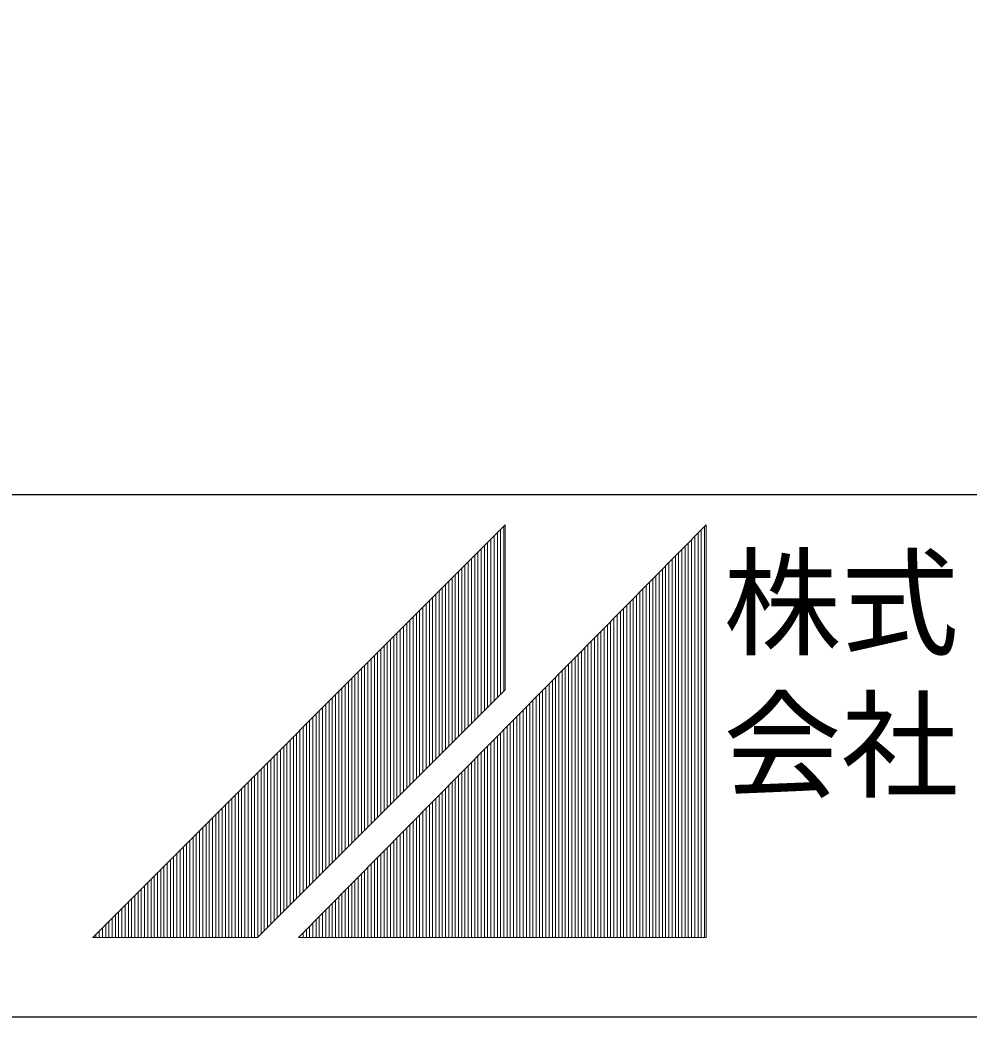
# Model space of a CAD drawing. Units: millimetres on the paper. Extents: x -208 to 189, y -167 to 139.
# Drawn here: x -96.75 to -64.49, y -139.58 to -105.7 of the extents above; entities that cross this region are included whole.
import ezdxf
from ezdxf.enums import TextEntityAlignment as Align

# ---------------------------------------------------------------- set-up
doc = ezdxf.new("R2010")
doc.units = ezdxf.units.MM
doc.layers.add('F-F', color=5, linetype='Continuous', lineweight=18)
doc.styles.add('ＭＳ ゴシック', font='')
doc.styles.get('ＭＳ ゴシック').set_extended_font_data('MS Gothic')

msp = doc.modelspace()

# ---------------------------------------------------------------- linework, layer by layer
at = {"layer": 'F-F', "color": 7}
for p, q in [((-208.437, -121.821), (189.163, -121.821)), ((-208.437, -121.831), (189.163, -121.831)), ((-9.637, -139.571), (-208.437, -139.571))]:
    msp.add_line(p, q, dxfattribs=at)
at = {"layer": 'F-F'}
for p, q in [((-80.306, -128.5), (-80.306, -122.901)), ((-80.263, -122.859), (-80.263, -128.458)), ((-73.486, -136.873), (-73.486, -122.911)), ((-73.434, -136.873), (-73.434, -122.859)), ((-80.746, -128.94), (-80.746, -123.341)), ((-80.636, -128.83), (-80.636, -123.231)), ((-80.526, -128.72), (-80.526, -123.121)), ((-80.416, -128.61), (-80.416, -123.011)), ((-73.816, -136.873), (-73.816, -123.245)), ((-73.706, -136.873), (-73.706, -123.133)), ((-73.596, -136.873), (-73.596, -123.022)), ((-81.076, -129.27), (-81.076, -123.671)), ((-80.966, -129.16), (-80.966, -123.561)), ((-80.856, -129.05), (-80.856, -123.451)), ((-74.146, -136.873), (-74.146, -123.579)), ((-74.036, -136.873), (-74.036, -123.467)), ((-73.926, -136.873), (-73.926, -123.356)), ((-81.406, -129.6), (-81.406, -124.001)), ((-81.296, -129.49), (-81.296, -123.891)), ((-81.186, -129.38), (-81.186, -123.781)), ((-74.476, -136.873), (-74.476, -123.912)), ((-74.366, -136.873), (-74.366, -123.801)), ((-74.256, -136.873), (-74.256, -123.69)), ((-81.736, -129.93), (-81.736, -124.331)), ((-81.626, -129.82), (-81.626, -124.221)), ((-81.516, -129.71), (-81.516, -124.111)), ((-74.916, -136.873), (-74.916, -124.358)), ((-74.806, -136.873), (-74.806, -124.246)), ((-74.696, -136.873), (-74.696, -124.135)), ((-74.586, -136.873), (-74.586, -124.024)), ((-82.066, -130.26), (-82.066, -124.661)), ((-81.956, -130.15), (-81.956, -124.551)), ((-81.846, -130.04), (-81.846, -124.441)), ((-75.246, -136.873), (-75.246, -124.691)), ((-75.136, -136.873), (-75.136, -124.58)), ((-75.026, -136.873), (-75.026, -124.469)), ((-82.396, -130.59), (-82.396, -124.991)), ((-82.286, -130.48), (-82.286, -124.881)), ((-82.176, -130.37), (-82.176, -124.771)), ((-75.576, -136.873), (-75.576, -125.025)), ((-75.466, -136.873), (-75.466, -124.914)), ((-75.356, -136.873), (-75.356, -124.803)), ((-82.726, -130.92), (-82.726, -125.321)), ((-82.616, -130.81), (-82.616, -125.211)), ((-82.506, -130.7), (-82.506, -125.101)), ((-75.906, -136.873), (-75.906, -125.359)), ((-75.796, -136.873), (-75.796, -125.248)), ((-75.686, -136.873), (-75.686, -125.137)), ((-83.056, -131.25), (-83.056, -125.651)), ((-82.946, -131.14), (-82.946, -125.541)), ((-82.836, -131.03), (-82.836, -125.431)), ((-76.236, -136.873), (-76.236, -125.693)), ((-76.126, -136.873), (-76.126, -125.582)), ((-76.016, -136.873), (-76.016, -125.47)), ((-83.386, -131.58), (-83.386, -125.981)), ((-83.276, -131.47), (-83.276, -125.871)), ((-83.166, -131.36), (-83.166, -125.761)), ((-76.566, -136.873), (-76.566, -126.027)), ((-76.456, -136.873), (-76.456, -125.915)), ((-76.346, -136.873), (-76.346, -125.804)), ((-83.716, -131.91), (-83.716, -126.311)), ((-83.606, -131.8), (-83.606, -126.201)), ((-83.496, -131.69), (-83.496, -126.091)), ((-76.896, -136.873), (-76.896, -126.361)), ((-76.786, -136.873), (-76.786, -126.249)), ((-76.676, -136.873), (-76.676, -126.138)), ((-84.046, -132.24), (-84.046, -126.641)), ((-83.936, -132.13), (-83.936, -126.531)), ((-83.826, -132.02), (-83.826, -126.421)), ((-77.226, -136.873), (-77.226, -126.694)), ((-77.116, -136.873), (-77.116, -126.583)), ((-77.006, -136.873), (-77.006, -126.472)), ((-84.376, -132.57), (-84.376, -126.971)), ((-84.266, -132.46), (-84.266, -126.861)), ((-84.156, -132.35), (-84.156, -126.751)), ((-77.556, -136.873), (-77.556, -127.028)), ((-77.446, -136.873), (-77.446, -126.917)), ((-77.336, -136.873), (-77.336, -126.806)), ((-84.706, -132.9), (-84.706, -127.301)), ((-84.596, -132.79), (-84.596, -127.191)), ((-84.486, -132.68), (-84.486, -127.081)), ((-77.886, -136.873), (-77.886, -127.362)), ((-77.776, -136.873), (-77.776, -127.251)), ((-77.666, -136.873), (-77.666, -127.14)), ((-85.146, -133.34), (-85.146, -127.741)), ((-85.036, -133.23), (-85.036, -127.631)), ((-84.926, -133.12), (-84.926, -127.521)), ((-84.816, -133.01), (-84.816, -127.411)), ((-78.216, -136.873), (-78.216, -127.696)), ((-78.106, -136.873), (-78.106, -127.585)), ((-77.996, -136.873), (-77.996, -127.473)), ((-85.476, -133.67), (-85.476, -128.071)), ((-85.366, -133.56), (-85.366, -127.961)), ((-85.256, -133.45), (-85.256, -127.851)), ((-78.546, -136.873), (-78.546, -128.03)), ((-78.436, -136.873), (-78.436, -127.918)), ((-78.326, -136.873), (-78.326, -127.807)), ((-85.806, -134), (-85.806, -128.401)), ((-85.696, -133.89), (-85.696, -128.291)), ((-85.586, -133.78), (-85.586, -128.181)), ((-78.876, -136.873), (-78.876, -128.364)), ((-78.766, -136.873), (-78.766, -128.252)), ((-78.656, -136.873), (-78.656, -128.141)), ((-88.678, -136.873), (-80.263, -128.458)), ((-86.136, -134.33), (-86.136, -128.731)), ((-86.026, -134.22), (-86.026, -128.621)), ((-85.916, -134.11), (-85.916, -128.511)), ((-79.206, -136.873), (-79.206, -128.697)), ((-79.096, -136.873), (-79.096, -128.586)), ((-78.986, -136.873), (-78.986, -128.475)), ((-86.466, -134.66), (-86.466, -129.061)), ((-86.356, -134.55), (-86.356, -128.951)), ((-86.246, -134.44), (-86.246, -128.841)), ((-79.536, -136.873), (-79.536, -129.031)), ((-79.426, -136.873), (-79.426, -128.92)), ((-79.316, -136.873), (-79.316, -128.809)), ((-86.796, -134.99), (-86.796, -129.391)), ((-86.686, -134.88), (-86.686, -129.281)), ((-86.576, -134.77), (-86.576, -129.171)), ((-79.866, -136.873), (-79.866, -129.365)), ((-79.756, -136.873), (-79.756, -129.254)), ((-79.646, -136.873), (-79.646, -129.143)), ((-87.126, -135.32), (-87.126, -129.721)), ((-87.016, -135.21), (-87.016, -129.611)), ((-86.906, -135.1), (-86.906, -129.501)), ((-80.196, -136.873), (-80.196, -129.699)), ((-80.086, -136.873), (-80.086, -129.588)), ((-79.976, -136.873), (-79.976, -129.476)), ((-87.456, -135.65), (-87.456, -130.051)), ((-87.346, -135.54), (-87.346, -129.941)), ((-87.236, -135.43), (-87.236, -129.831)), ((-80.526, -136.873), (-80.526, -130.033)), ((-80.416, -136.873), (-80.416, -129.922)), ((-80.306, -136.873), (-80.306, -129.81)), ((-87.786, -135.98), (-87.786, -130.381)), ((-87.676, -135.87), (-87.676, -130.271)), ((-87.566, -135.76), (-87.566, -130.161)), ((-80.856, -136.873), (-80.856, -130.367)), ((-80.746, -136.873), (-80.746, -130.255)), ((-80.636, -136.873), (-80.636, -130.144)), ((-88.116, -136.31), (-88.116, -130.711)), ((-88.006, -136.2), (-88.006, -130.601)), ((-87.896, -136.09), (-87.896, -130.491)), ((-81.186, -136.873), (-81.186, -130.7)), ((-81.076, -136.873), (-81.076, -130.589)), ((-80.966, -136.873), (-80.966, -130.478)), ((-88.446, -136.64), (-88.446, -131.041)), ((-88.336, -136.53), (-88.336, -130.931)), ((-88.226, -136.42), (-88.226, -130.821)), ((-81.516, -136.873), (-81.516, -131.034)), ((-81.406, -136.873), (-81.406, -130.923)), ((-81.296, -136.873), (-81.296, -130.812)), ((-88.776, -136.873), (-88.776, -131.371)), ((-88.666, -136.86), (-88.666, -131.261)), ((-88.556, -136.75), (-88.556, -131.151)), ((-81.846, -136.873), (-81.846, -131.368)), ((-81.736, -136.873), (-81.736, -131.257)), ((-81.626, -136.873), (-81.626, -131.146)), ((-89.216, -136.873), (-89.216, -131.811)), ((-89.106, -136.873), (-89.106, -131.701)), ((-88.996, -136.873), (-88.996, -131.591)), ((-88.886, -136.873), (-88.886, -131.481)), ((-82.286, -136.873), (-82.286, -131.813)), ((-82.176, -136.873), (-82.176, -131.702)), ((-82.066, -136.873), (-82.066, -131.591)), ((-81.956, -136.873), (-81.956, -131.479)), ((-89.546, -136.873), (-89.546, -132.141)), ((-89.436, -136.873), (-89.436, -132.031)), ((-89.326, -136.873), (-89.326, -131.921)), ((-82.616, -136.873), (-82.616, -132.147)), ((-82.506, -136.873), (-82.506, -132.036)), ((-82.396, -136.873), (-82.396, -131.925)), ((-89.876, -136.873), (-89.876, -132.471)), ((-89.766, -136.873), (-89.766, -132.361)), ((-89.656, -136.873), (-89.656, -132.251)), ((-82.946, -136.873), (-82.946, -132.481)), ((-82.836, -136.873), (-82.836, -132.37)), ((-82.726, -136.873), (-82.726, -132.258)), ((-90.206, -136.873), (-90.206, -132.801)), ((-90.096, -136.873), (-90.096, -132.691)), ((-89.986, -136.873), (-89.986, -132.581)), ((-83.276, -136.873), (-83.276, -132.815)), ((-83.166, -136.873), (-83.166, -132.703)), ((-83.056, -136.873), (-83.056, -132.592)), ((-90.536, -136.873), (-90.536, -133.131)), ((-90.426, -136.873), (-90.426, -133.021)), ((-90.316, -136.873), (-90.316, -132.911)), ((-83.606, -136.873), (-83.606, -133.149)), ((-83.496, -136.873), (-83.496, -133.037)), ((-83.386, -136.873), (-83.386, -132.926)), ((-90.866, -136.873), (-90.866, -133.461)), ((-90.756, -136.873), (-90.756, -133.351)), ((-90.646, -136.873), (-90.646, -133.241)), ((-83.936, -136.873), (-83.936, -133.482)), ((-83.826, -136.873), (-83.826, -133.371)), ((-83.716, -136.873), (-83.716, -133.26)), ((-91.196, -136.873), (-91.196, -133.791)), ((-91.086, -136.873), (-91.086, -133.681)), ((-90.976, -136.873), (-90.976, -133.571)), ((-84.266, -136.873), (-84.266, -133.816)), ((-84.156, -136.873), (-84.156, -133.705)), ((-84.046, -136.873), (-84.046, -133.594)), ((-91.526, -136.873), (-91.526, -134.121)), ((-91.416, -136.873), (-91.416, -134.011)), ((-91.306, -136.873), (-91.306, -133.901)), ((-84.596, -136.873), (-84.596, -134.15)), ((-84.486, -136.873), (-84.486, -134.039)), ((-84.376, -136.873), (-84.376, -133.928)), ((-91.856, -136.873), (-91.856, -134.451)), ((-91.746, -136.873), (-91.746, -134.341)), ((-91.636, -136.873), (-91.636, -134.231)), ((-84.926, -136.873), (-84.926, -134.484)), ((-84.816, -136.873), (-84.816, -134.373)), ((-84.706, -136.873), (-84.706, -134.261)), ((-92.186, -136.873), (-92.186, -134.781)), ((-92.076, -136.873), (-92.076, -134.671)), ((-91.966, -136.873), (-91.966, -134.561)), ((-85.256, -136.873), (-85.256, -134.818)), ((-85.146, -136.873), (-85.146, -134.707)), ((-85.036, -136.873), (-85.036, -134.595)), ((-92.516, -136.873), (-92.516, -135.111)), ((-92.406, -136.873), (-92.406, -135.001)), ((-92.296, -136.873), (-92.296, -134.891)), ((-85.586, -136.873), (-85.586, -135.152)), ((-85.476, -136.873), (-85.476, -135.04)), ((-85.366, -136.873), (-85.366, -134.929)), ((-92.846, -136.873), (-92.846, -135.441)), ((-92.736, -136.873), (-92.736, -135.331)), ((-92.626, -136.873), (-92.626, -135.221)), ((-85.916, -136.873), (-85.916, -135.485)), ((-85.806, -136.873), (-85.806, -135.374)), ((-85.696, -136.873), (-85.696, -135.263)), ((-93.286, -136.873), (-93.286, -135.881)), ((-93.176, -136.873), (-93.176, -135.771)), ((-93.066, -136.873), (-93.066, -135.661)), ((-92.956, -136.873), (-92.956, -135.551)), ((-86.246, -136.873), (-86.246, -135.819)), ((-86.136, -136.873), (-86.136, -135.708)), ((-86.026, -136.873), (-86.026, -135.597)), ((-93.616, -136.873), (-93.616, -136.211)), ((-93.506, -136.873), (-93.506, -136.101)), ((-93.396, -136.873), (-93.396, -135.991)), ((-86.576, -136.873), (-86.576, -136.153)), ((-86.466, -136.873), (-86.466, -136.042)), ((-86.356, -136.873), (-86.356, -135.931)), ((-93.946, -136.873), (-93.946, -136.541)), ((-93.836, -136.873), (-93.836, -136.431)), ((-93.726, -136.873), (-93.726, -136.321)), ((-86.906, -136.873), (-86.906, -136.487)), ((-86.796, -136.873), (-86.796, -136.376)), ((-86.686, -136.873), (-86.686, -136.264)), ((-94.276, -136.873), (-94.276, -136.871)), ((-94.166, -136.873), (-94.166, -136.761)), ((-94.056, -136.873), (-94.056, -136.651)), ((-87.236, -136.873), (-87.236, -136.821)), ((-87.126, -136.873), (-87.126, -136.71)), ((-87.016, -136.873), (-87.016, -136.598))]:
    msp.add_line(p, q, dxfattribs=at)
at = {"layer": 'F-F', "color": 7}
msp.add_lwpolyline([(189.163, 139.449), (189.163, -139.581), (-208.437, -139.581)], dxfattribs=at)
at = {"layer": 'F-F'}
for points in [[(-80.263, -122.859), (-94.277, -136.873), (-88.678, -136.873)], [(-73.434, -122.859), (-87.287, -136.873), (-73.434, -136.873)]]:
    msp.add_lwpolyline(points, dxfattribs=at)

# ---------------------------------------------------------------- texts
at = {"layer": 'F-F', "style": 'ＭＳ ゴシック'}
for s, p in [('株式', (-72.845, -127.851)), ('会社', (-72.845, -132.69))]:
    msp.add_text(s, height=2.933, dxfattribs=at).set_placement(p, align=Align.BOTTOM_LEFT)

doc.saveas('drawing.dxf')
